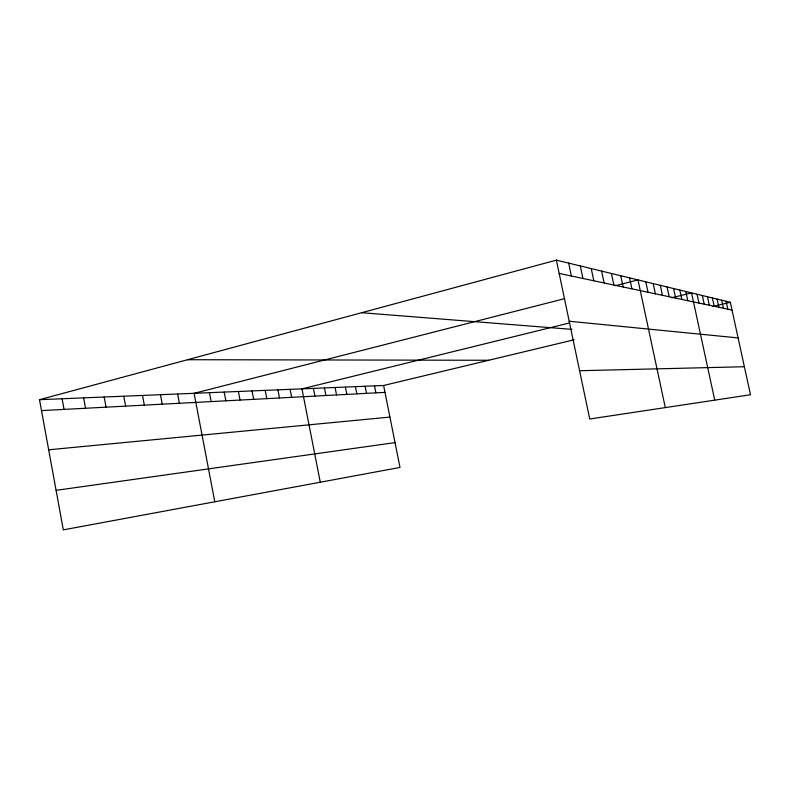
<?xml version="1.0" encoding="UTF-8"?>
<svg xmlns="http://www.w3.org/2000/svg" width="790" height="790" viewBox="0 0 790 790"><rect width="100%" height="100%" fill="white"/><g stroke="black" fill="none" stroke-linecap="round" stroke-linejoin="round"><path stroke-width="1.19" d="M39.5 399.691L383.604 385.49L399.997 467.443L63.319 529.863L39.5 399.691L556.377 260.137L730.325 302.293L750.5 394.753L589.725 418.996L556.377 260.137M564.662 298.65L194.093 393.311L214.781 501.778M615.37 285.704L637.994 279.917L665.299 407.601M569.402 322.982L301.968 388.858L320.266 482.226M671.698 297.781L691.536 292.893L714.743 400.145M383.604 385.49L574.152 339.769M712.462 306.579L730.325 302.293M56.09 490.343L395.03 442.607M48.674 449.796L389.924 417.081M41.495 410.593L384.977 392.373M579.593 370.727L744.387 366.728M187.546 359.717L488.704 360.27M361.662 312.712L571.98 329.371M569.205 321.244L738.107 337.923M559.162 273.439L732.024 310.055M726.079 301.267L727.797 309.157M721.665 300.19L723.423 308.228M717.103 299.084L718.88 307.271M712.363 297.939L714.18 306.273M707.455 296.754L709.292 305.236M702.35 295.509L704.226 304.17M697.047 294.226L698.962 303.054M685.799 291.5L687.784 300.684M679.825 290.058L681.839 299.42M673.594 288.548L675.648 298.116M667.086 286.968L669.189 296.744M660.302 285.328L662.445 295.312M653.202 283.6L655.394 293.821M645.776 281.803L648.017 292.26M629.591 277.882L631.931 288.854M620.743 275.74L623.142 286.987M611.43 273.478L613.889 285.022M601.615 271.108L604.133 282.958M591.246 268.59L593.833 280.776M580.294 265.934L582.941 278.475M568.682 263.119L571.397 276.026M374.5 385.866L375.892 392.857M365.108 386.251L366.53 393.351M355.421 386.656L356.863 393.864M345.428 387.07L346.879 394.398M335.098 387.495L336.57 394.941M324.423 387.93L325.915 395.504M313.383 388.394L314.904 396.096M290.147 389.351L291.698 397.321M277.902 389.855L279.482 397.972M265.203 390.379L266.813 398.644M252.04 390.922L253.669 399.335M238.383 391.485L240.032 400.066M224.182 392.067L225.871 400.816M209.439 392.679L211.147 401.597M177.632 393.993L179.389 403.285M160.449 394.704L162.246 404.194M142.516 395.444L144.343 405.142M123.773 396.215L125.63 406.129M104.162 397.024L106.058 407.176M83.631 397.874L85.557 408.262M62.094 398.762L64.059 409.398"/></g></svg>
